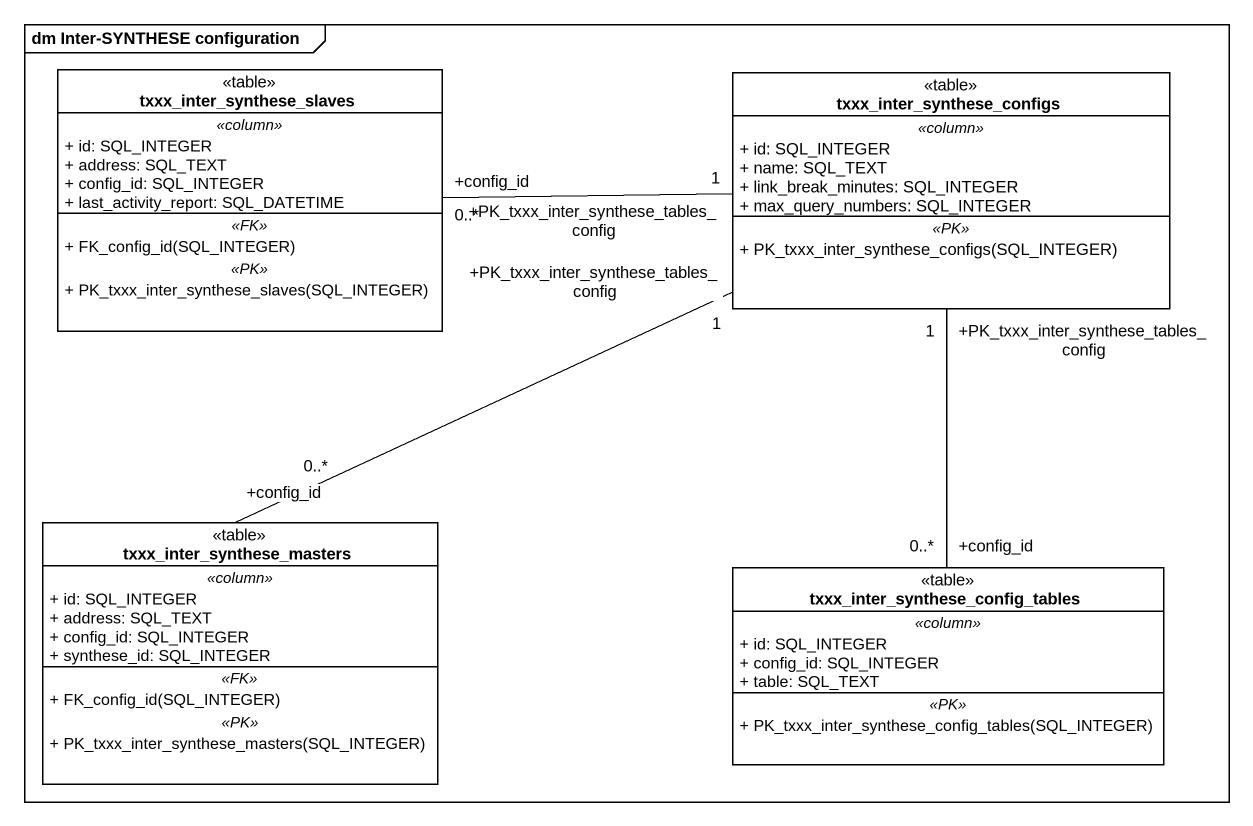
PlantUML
@startuml
mainframe dm Inter-SYNTHESE configuration
hide circle
hide empty members
skinparam classAttributeIconSize 0
class txxx_inter_synthese_slaves <<table>> {
  .. <<column>> ..
  + id: SQL_INTEGER
  + address: SQL_TEXT
  + config_id: SQL_INTEGER
  + last_activity_report: SQL_DATETIME
  .. <<FK>> ..
  + FK_config_id(SQL_INTEGER)
  .. <<PK>> ..
  + PK_txxx_inter_synthese_slaves(SQL_INTEGER)
}
class txxx_inter_synthese_configs <<table>> {
  .. <<column>> ..
  + id: SQL_INTEGER
  + name: SQL_TEXT
  + link_break_minutes: SQL_INTEGER
  + max_query_numbers: SQL_INTEGER
  .. <<PK>> ..
  + PK_txxx_inter_synthese_configs(SQL_INTEGER)
}
class txxx_inter_synthese_masters <<table>> {
  .. <<column>> ..
  + id: SQL_INTEGER
  + address: SQL_TEXT
  + config_id: SQL_INTEGER
  + synthese_id: SQL_INTEGER
  .. <<FK>> ..
  + FK_config_id(SQL_INTEGER)
  .. <<PK>> ..
  + PK_txxx_inter_synthese_masters(SQL_INTEGER)
}
class "txxx_inter_synthese_config_tables" as txxx_inter_synthese_config <<table>> {
  .. <<column>> ..
  + id: SQL_INTEGER
  + config_id: SQL_INTEGER
  + table: SQL_TEXT
  .. <<PK>> ..
  + PK_txxx_inter_synthese_config_tables(SQL_INTEGER)
}
txxx_inter_synthese_slaves "+config_id\n0..*" -right- "+PK_txxx_inter_synthese_tables_config\n1" txxx_inter_synthese_configs
txxx_inter_synthese_masters "+config_id\n0..*" -up- "+PK_txxx_inter_synthese_tables_config\n1" txxx_inter_synthese_configs
txxx_inter_synthese_config "+config_id\n0..*" -up- "+PK_txxx_inter_synthese_tables_config\n1" txxx_inter_synthese_configs
@enduml
